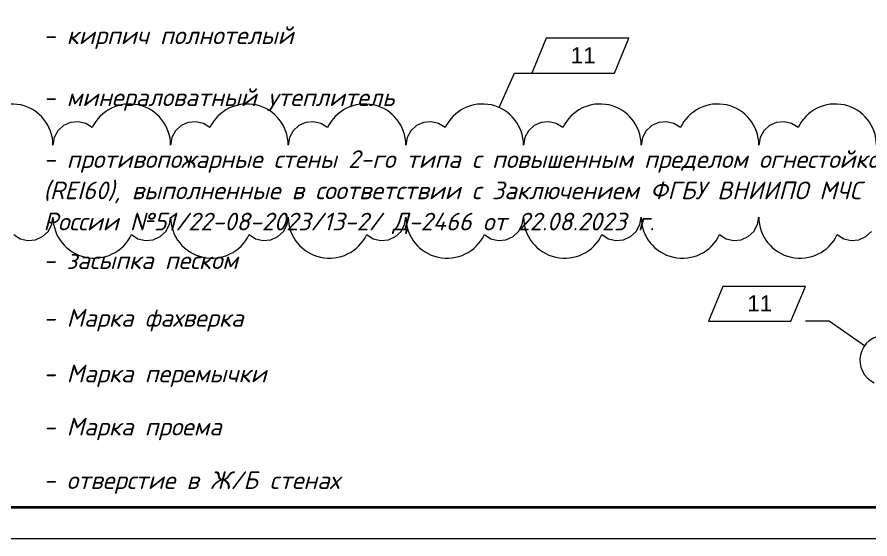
# Model space of a CAD drawing. Header units: millimetres. Extents: x -81576 to 1046824, y -248937 to 691537.
# Drawn here: x -13401 to 81, y 605295 to 613552 of the extents above; entities that cross this region are included whole.
import ezdxf

# ---------------------------------------------------------------- set-up
doc = ezdxf.new("R2010")
doc.units = ezdxf.units.MM
doc.layers.add('PDF _Геометрия', color=7, linetype='Continuous', true_color=0x1d1d1d)
doc.layers.add('PDF _Текст', color=7, linetype='Continuous')
doc.styles.add('PDF GOST-Common', font='arial.ttf')
doc.styles.add('PDF ISOCPEUR Italic', font='isocpeui.ttf')

msp = doc.modelspace()

# ---------------------------------------------------------------- linework, layer by layer
at = {"layer": 'PDF _Геометрия', "color": 7, "lineweight": 20}
msp.add_lwpolyline([(38489.1, 689395.2), (38489.1, 605295.1), (-80411, 605295.1), (-80411, 689395.2)], close=True, dxfattribs=at)
at = {"layer": 'PDF _Геометрия', "color": 7, "lineweight": 40}
msp.add_lwpolyline([(37989.1, 688895.2), (37989.1, 605795.1), (-78411, 605795.1), (-78411, 688895.2)], close=True, dxfattribs=at)
at = {"layer": 'PDF _Геометрия', "color": 7, "lineweight": 9}
for points in [[(-3958.7, 612664.7), (-3730.5, 613215.3), (-5034.9, 613215.3), (-5263.1, 612664.7)], [(-1167, 608740.1), (-938.8, 609290.7), (-2243.2, 609290.7), (-2471.5, 608740.1)]]:
    msp.add_lwpolyline(points, close=True, dxfattribs=at)
for points in [[(-5779.9, 612119.7), (-5536.7, 612664.7), (-5263.1, 612664.7)], [(-5.9, 608349), (-564, 608740.1), (-938.8, 608740.1)]]:
    msp.add_lwpolyline(points, dxfattribs=at)
at = {"layer": 'PDF _Геометрия', "color": 1, "lineweight": 9}
for points in [[(184.5, 611525.3, 0.8010894), (-1055.2, 611802.5), (-1158, 611867.7), (-1276.3, 611896.3), (-1397.4, 611885.1), (-1508.5, 611835.4), (-1597.6, 611752.5), (-1655.2, 611645.4), (-1675.1, 611525.3, 0.8010885), (-2914.8, 611802.5), (-3017.6, 611867.7), (-3135.9, 611896.3), (-3257, 611885.1), (-3368.1, 611835.4), (-3457.2, 611752.5), (-3514.8, 611645.4), (-3534.7, 611525.3, 0.8010887), (-4774.5, 611802.5), (-4877.2, 611867.7), (-4995.5, 611896.3), (-5116.7, 611885.1), (-5227.7, 611835.4), (-5316.8, 611752.5), (-5374.4, 611645.4), (-5394.3, 611525.3, 0.8010887), (-6634.1, 611802.5), (-6736.8, 611867.7), (-6855.1, 611896.3), (-6976.3, 611885.1), (-7087.4, 611835.4), (-7176.5, 611752.5), (-7234, 611645.4), (-7254, 611525.3, 0.8010893), (-8493.7, 611802.5), (-8596.4, 611867.7), (-8714.7, 611896.3), (-8835.9, 611885.1), (-8947, 611835.4), (-9036.1, 611752.5), (-9093.7, 611645.4), (-9113.6, 611525.3, 0.8010893), (-10353.3, 611802.5), (-10456.1, 611867.7), (-10574.3, 611896.3), (-10695.5, 611885.1), (-10806.6, 611835.4), (-10895.7, 611752.5), (-10953.3, 611645.4), (-10973.2, 611525.3, 0.8010893), (-12212.9, 611802.5), (-12315.7, 611867.7), (-12434, 611896.3), (-12555.1, 611885.1), (-12666.2, 611835.4), (-12755.3, 611752.5), (-12812.9, 611645.4), (-12832.8, 611525.3, 0.8010887), (-14072.6, 611802.5)], [(-13452.7, 610110.7), (-13349.9, 610045.5), (-13231.6, 610016.9), (-13110.5, 610028.1), (-12999.4, 610077.8), (-12910.3, 610160.7), (-12852.7, 610267.9), (-12832.8, 610387.9, 0.8010919), (-11593.1, 610110.7), (-11490.3, 610045.5), (-11372, 610016.9), (-11250.9, 610028.1), (-11139.8, 610077.8), (-11050.7, 610160.7), (-10993.1, 610267.9), (-10973.2, 610387.9, 0.8010914), (-9733.4, 610110.7), (-9630.7, 610045.5), (-9512.4, 610016.9), (-9391.2, 610028.1), (-9280.2, 610077.8), (-9191.1, 610160.7), (-9133.5, 610267.9), (-9113.6, 610387.9, 0.8010914), (-7873.8, 610110.7), (-7771.1, 610045.5), (-7652.8, 610016.9), (-7531.6, 610028.1), (-7420.5, 610077.8), (-7331.4, 610160.7), (-7273.9, 610267.9), (-7254, 610387.9, 0.8010914), (-6014.2, 610110.7), (-5911.5, 610045.5), (-5793.2, 610016.9), (-5672, 610028.1), (-5560.9, 610077.8), (-5471.8, 610160.7), (-5414.2, 610267.9), (-5394.3, 610387.9, 0.8010914), (-4154.6, 610110.7), (-4051.8, 610045.5), (-3933.6, 610016.9), (-3812.4, 610028.1), (-3701.3, 610077.8), (-3612.2, 610160.7), (-3554.6, 610267.9), (-3534.7, 610387.9, 0.8010914), (-2295, 610110.7), (-2192.2, 610045.5), (-2073.9, 610016.9), (-1952.8, 610028.1), (-1841.7, 610077.8), (-1752.6, 610160.7), (-1695, 610267.9), (-1675.1, 610387.9, 0.8010921), (-435.4, 610110.7), (-332.6, 610045.5), (-214.3, 610016.9), (-93.2, 610028.1), (17.9, 610077.8), (107, 610160.7)], [(316.6, 608516.8, 0.8010844), (148.9, 607766.6)]]:
    msp.add_lwpolyline(points, format="xyb", dxfattribs=at)

# ---------------------------------------------------------------- texts
at = {"layer": 'PDF _Текст', "attachment_point": 4}
for s, insert, char_height, style in [('- кирпич полнотелый', (-12985.2, 613225), 279.4, 'PDF ISOCPEUR Italic'), ('11', (-4649.2, 612947.3), 254, 'PDF GOST-Common'), ('- минераловатный утеплитель', (-12985.2, 612245), 279.4, 'PDF ISOCPEUR Italic'), ('- противопожарные стены 2-го типа с повышенным пределом огнестойкости ', (-12985.2, 611266.3), 279.4, 'PDF ISOCPEUR Italic'), ('(REI60), выполненные в соответствии с Заключением ФГБУ ВНИИПО МЧС', (-12985.2, 610776.8), 279.4, 'PDF ISOCPEUR Italic'), ('России №51/22-08-2023/13-2/ Д-2466 от 22.08.2023 г.', (-12985.2, 610287.4), 279.4, 'PDF ISOCPEUR Italic'), ('- засыпка песком', (-12985.2, 609705), 279.4, 'PDF ISOCPEUR Italic'), ('11', (-1857.5, 609022.8), 254, 'PDF GOST-Common'), ('- Марка фахверка', (-12985.2, 608754.6), 279.4, 'PDF ISOCPEUR Italic'), ('- Марка перемычки  ', (-12985.2, 607874.6), 279.4, 'PDF ISOCPEUR Italic'), ('- Марка проема', (-12985.2, 607034.6), 279.4, 'PDF ISOCPEUR Italic'), ('- отверстие в Ж/Б cтенах', (-12985.2, 606187.5), 279.4, 'PDF ISOCPEUR Italic')]:
    msp.add_mtext(s, dxfattribs=dict(at, insert=insert, char_height=char_height, style=style))

doc.saveas('drawing.dxf')
